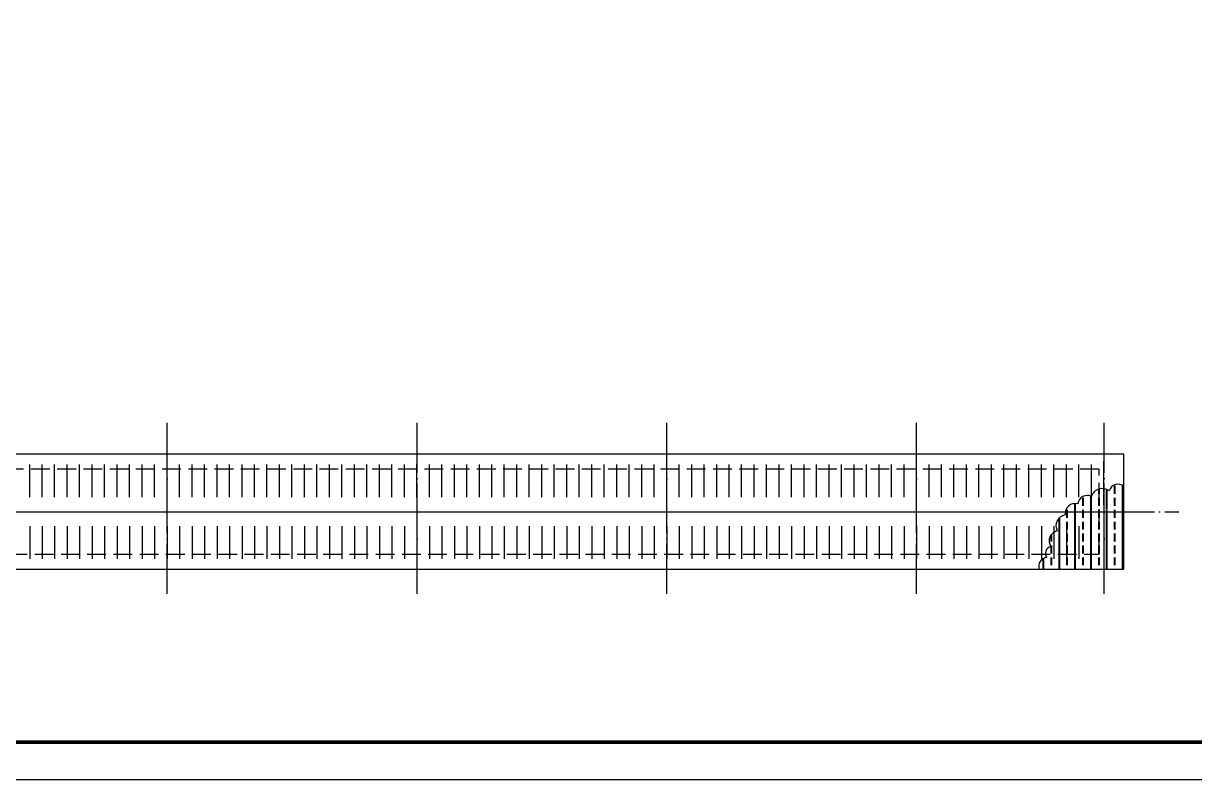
# Model space of a CAD drawing. Extents: x -1041549 to 749950, y -354245 to 17554.
# Drawn here: x 534053 to 580933, y -173636 to -143379 of the extents above; entities that cross this region are included whole.
import ezdxf

# ---------------------------------------------------------------- set-up
doc = ezdxf.new("R2010")
doc.units = 0
doc.header["$LTSCALE"] = 1000
doc.header["$MEASUREMENT"] = 0
doc.linetypes.add('DASH', pattern=[0.35, 0.25, -0.1])
doc.linetypes.add('DOTE', pattern=[2.42, 2, -0.2, 0.02, -0.2])
doc.layers.add('1', color=1, linetype='Continuous', lineweight=40)
for name, color, linetype in [('_TCH_MASK', 7, 'Continuous'), ('DOTE', 1, 'Continuous'), ('EVTR', 2, 'Continuous'), ('PUB_TITLE', 4, 'Continuous'), ('STAIR', 2, 'Continuous')]:
    doc.layers.add(name, color=color, linetype=linetype)

msp = doc.modelspace()

# ---------------------------------------------------------------- hatches: boundary and pattern name
at = {"layer": '1'}
h = msp.add_hatch(dxfattribs=at)
h.set_pattern_fill('ANSI33', color=142, scale=200, angle=45, style=0)
h.set_pattern_definition([(90, (336124.64, -770218.6), (-635, 0), []), (90, (336442.14, -769901.1), (-635, 0), [317.5, -158.75])])
h.paths.add_polyline_path([(575749.4, -163048.9, -0.5205671), (576261.8, -162598.9, -0.520567), (576805.3, -162304, -0.3356925), (577256.9, -161990.1), (577433.9, -162804.9, 1), (577442.4, -162844, 1), (577433.9, -162804.9), (577256.9, -161990.1, -0.1573735), (577519.6, -162086.8, -0.5565211), (578107.7, -161905), (578107.7, -165193.1), (574708.4, -165193.1, -0.4966192), (575019.5, -164755.8, -0.5205671), (575174.8, -164305.8, -0.5205671), (575438.8, -163685.1, -0.5205671)])

# ---------------------------------------------------------------- linework, layer by layer
at = {"color": 8}
for p, q in [((534303, -162340.4), (534303, -161034)), ((534803, -162340.4), (534803, -161034)), ((535303, -162340.4), (535303, -161034)), ((535803, -162340.4), (535803, -161034)), ((536303, -162340.4), (536303, -161034)), ((536803, -162340.4), (536803, -161034)), ((537303, -162340.4), (537303, -161034)), ((537803, -162340.4), (537803, -161034)), ((538303, -162340.4), (538303, -161034)), ((538803, -162340.4), (538803, -161034)), ((539303, -162340.4), (539303, -161034)), ((539803, -162340.4), (539803, -161034)), ((540303, -162340.4), (540303, -161034)), ((540803, -162340.4), (540803, -161034)), ((541303, -162340.4), (541303, -161034)), ((541803, -162340.4), (541803, -161034)), ((542303, -162340.4), (542303, -161034)), ((542803, -162340.4), (542803, -161034)), ((543303, -162340.4), (543303, -161034)), ((543803, -162340.4), (543803, -161034)), ((544303, -162340.4), (544303, -161034)), ((544803, -162340.4), (544803, -161034)), ((545303, -162340.4), (545303, -161034)), ((545803, -162340.4), (545803, -161034)), ((546303, -162340.4), (546303, -161034)), ((546803, -162340.4), (546803, -161034)), ((547303, -162340.4), (547303, -161034)), ((547803, -162340.4), (547803, -161034)), ((548303, -162340.4), (548303, -161034)), ((548803, -162340.4), (548803, -161034)), ((549303, -162340.4), (549303, -161034)), ((549803, -162340.4), (549803, -161034)), ((550303, -162340.4), (550303, -161034)), ((550803, -162340.4), (550803, -161034)), ((551303, -162340.4), (551303, -161034)), ((551803, -162340.4), (551803, -161034)), ((552303, -162340.4), (552303, -161034)), ((552803, -162340.4), (552803, -161034)), ((553303, -162340.4), (553303, -161034)), ((553803, -162340.4), (553803, -161034)), ((554303, -162340.4), (554303, -161034)), ((554803, -162340.4), (554803, -161034)), ((555303, -162340.4), (555303, -161034)), ((555803, -162340.4), (555803, -161034)), ((556303, -162340.4), (556303, -161034)), ((556803, -162340.4), (556803, -161034)), ((557303, -162340.4), (557303, -161034)), ((557803, -162340.4), (557803, -161034)), ((558303, -162340.4), (558303, -161034)), ((558803, -162340.4), (558803, -161034)), ((559303, -162340.4), (559303, -161034)), ((559803, -162340.4), (559803, -161034)), ((560303, -162340.4), (560303, -161034)), ((560803, -162340.4), (560803, -161034)), ((561303, -162340.4), (561303, -161034)), ((561803, -162340.4), (561803, -161034)), ((562303, -162340.4), (562303, -161034)), ((562803, -162340.4), (562803, -161034)), ((563303, -162340.4), (563303, -161034)), ((563803, -162340.4), (563803, -161034)), ((564303, -162340.4), (564303, -161034)), ((564803, -162340.4), (564803, -161034)), ((565303, -162340.4), (565303, -161034)), ((565803, -162340.4), (565803, -161034)), ((566303, -162340.4), (566303, -161034)), ((566803, -162340.4), (566803, -161034)), ((567303, -162340.4), (567303, -161034)), ((567803, -162340.4), (567803, -161034)), ((568303, -162340.4), (568303, -161034)), ((568803, -162340.4), (568803, -161034)), ((569303, -162340.4), (569303, -161034)), ((569803, -162340.4), (569803, -161034)), ((570303, -162340.4), (570303, -161034)), ((570803, -162340.4), (570803, -161034)), ((571303, -162340.4), (571303, -161034)), ((571803, -162340.4), (571803, -161034)), ((572303, -162340.4), (572303, -161034)), ((572803, -162340.4), (572803, -161034)), ((573303, -162340.4), (573303, -161034)), ((573803, -162340.4), (573803, -161034)), ((574303, -162340.4), (574303, -161034)), ((574803, -162340.4), (574803, -161034)), ((575303, -162340.4), (575303, -161034)), ((575803, -162340.4), (575803, -161034)), ((576303, -162340.4), (576303, -161034)), ((576803, -162340.4), (576803, -161034)), ((577303, -162646.2), (577303, -160897.8)), ((577303, -162646.2), (577303, -160897.8)), ((534303, -163494), (534303, -164800.4)), ((534803, -163494), (534803, -164800.4)), ((535303, -163494), (535303, -164800.4)), ((535803, -163494), (535803, -164800.4)), ((536303, -163494), (536303, -164800.4)), ((536803, -163494), (536803, -164800.4)), ((537303, -163494), (537303, -164800.4)), ((537803, -163494), (537803, -164800.4)), ((538303, -163494), (538303, -164800.4)), ((538803, -163494), (538803, -164800.4)), ((539303, -163494), (539303, -164800.4)), ((539803, -163494), (539803, -164800.4)), ((540303, -163494), (540303, -164800.4)), ((540803, -163494), (540803, -164800.4)), ((541303, -163494), (541303, -164800.4)), ((541803, -163494), (541803, -164800.4)), ((542303, -163494), (542303, -164800.4)), ((542803, -163494), (542803, -164800.4)), ((543303, -163494), (543303, -164800.4)), ((543803, -163494), (543803, -164800.4)), ((544303, -163494), (544303, -164800.4)), ((544803, -163494), (544803, -164800.4)), ((545303, -163494), (545303, -164800.4)), ((545803, -163494), (545803, -164800.4)), ((546303, -163494), (546303, -164800.4)), ((546803, -163494), (546803, -164800.4)), ((547303, -163494), (547303, -164800.4)), ((547803, -163494), (547803, -164800.4)), ((548303, -163494), (548303, -164800.4)), ((548803, -163494), (548803, -164800.4)), ((549303, -163494), (549303, -164800.4)), ((549803, -163494), (549803, -164800.4)), ((550303, -163494), (550303, -164800.4)), ((550803, -163494), (550803, -164800.4)), ((551303, -163494), (551303, -164800.4)), ((551803, -163494), (551803, -164800.4)), ((552303, -163494), (552303, -164800.4)), ((552803, -163494), (552803, -164800.4)), ((553303, -163494), (553303, -164800.4)), ((553803, -163494), (553803, -164800.4)), ((554303, -163494), (554303, -164800.4)), ((554803, -163494), (554803, -164800.4)), ((555303, -163494), (555303, -164800.4)), ((555803, -163494), (555803, -164800.4)), ((556303, -163494), (556303, -164800.4)), ((556803, -163494), (556803, -164800.4)), ((557303, -163494), (557303, -164800.4)), ((557803, -163494), (557803, -164800.4)), ((558303, -163494), (558303, -164800.4)), ((558803, -163494), (558803, -164800.4)), ((559303, -163494), (559303, -164800.4)), ((559803, -163494), (559803, -164800.4)), ((560303, -163494), (560303, -164800.4)), ((560803, -163494), (560803, -164800.4)), ((561303, -163494), (561303, -164800.4)), ((561803, -163494), (561803, -164800.4)), ((562303, -163494), (562303, -164800.4)), ((562803, -163494), (562803, -164800.4)), ((563303, -163494), (563303, -164800.4)), ((563803, -163494), (563803, -164800.4)), ((564303, -163494), (564303, -164800.4)), ((564803, -163494), (564803, -164800.4)), ((565303, -163494), (565303, -164800.4)), ((565803, -163494), (565803, -164800.4)), ((566303, -163494), (566303, -164800.4)), ((566803, -163494), (566803, -164800.4)), ((567303, -163494), (567303, -164800.4)), ((567803, -163494), (567803, -164800.4)), ((568303, -163494), (568303, -164800.4)), ((568803, -163494), (568803, -164800.4)), ((569303, -163494), (569303, -164800.4)), ((569803, -163494), (569803, -164800.4)), ((570303, -163494), (570303, -164800.4)), ((570803, -163494), (570803, -164800.4)), ((571303, -163494), (571303, -164800.4)), ((571803, -163494), (571803, -164800.4)), ((572303, -163494), (572303, -164800.4)), ((572803, -163494), (572803, -164800.4)), ((573303, -163494), (573303, -164800.4)), ((573803, -163494), (573803, -164800.4)), ((574303, -163494), (574303, -164800.4)), ((574803, -163494), (574803, -164800.4)), ((575303, -163494), (575303, -164800.4)), ((575803, -163494), (575803, -164800.4)), ((576303, -163494), (576303, -164800.4)), ((577303, -163188.3), (577303, -164936.7))]:
    msp.add_line(p, q, dxfattribs=at)
at = {"layer": '_TCH_MASK'}
msp.add_lwpolyline([(578107.7, -161905, 0.5565211), (577519.6, -162086.8, 0.5205671), (576805.3, -162304, 0.5205671), (576261.8, -162598.9, 0.5205671), (575749.4, -163048.9, 0.5205671), (575438.8, -163685.1, 0.5205671), (575174.8, -164305.8, 0.5205671), (575019.5, -164755.8, 0.5205671), (574717, -165217.2)], format="xyb", dxfattribs=at)
at = {"layer": 'DOTE', "linetype": 'DOTE'}
for p, q in [((539807.7, -166203.5), (539807.7, -159165.2)), ((549807.7, -166203.5), (549807.7, -159165.2)), ((559807.7, -166203.5), (559807.7, -159165.2)), ((569807.7, -166203.5), (569807.7, -159165.2)), ((577307.7, -166203.5), (577307.7, -159165.2)), ((497464.8, -162917.2), (580304.8, -162917.2))]:
    msp.add_line(p, q, dxfattribs=at)
at = {"layer": 'EVTR', "ltscale": 3}
msp.add_lwpolyline([(498857.7, -162917.2), (578107.7, -162917.2)], dxfattribs=at)
at = {"layer": 'PUB_TITLE'}
msp.add_lwpolyline([(455200, -173635.6), (612850, -173635.6), (612850, -84535.6), (455200, -84535.6)], close=True, dxfattribs=at)
at = {"layer": 'PUB_TITLE', "const_width": 150}
msp.add_lwpolyline([(458950, -172135.6), (611350, -172135.6), (611350, -86035.6), (458950, -86035.6)], close=True, dxfattribs=at)
at = {"layer": 'STAIR'}
msp.add_lwpolyline([(498857.7, -160617.2), (498857.7, -165217.2), (578107.7, -165217.2), (578107.7, -160617.2)], close=True, dxfattribs=at)
at = {"layer": 'STAIR', "color": 8, "linetype": 'DASH', "ltscale": 3}
msp.add_lwpolyline([(499857.7, -161217.2), (499857.7, -164617.2), (577107.7, -164617.2), (577107.7, -161217.2)], close=True, dxfattribs=at)

doc.saveas('drawing.dxf')
